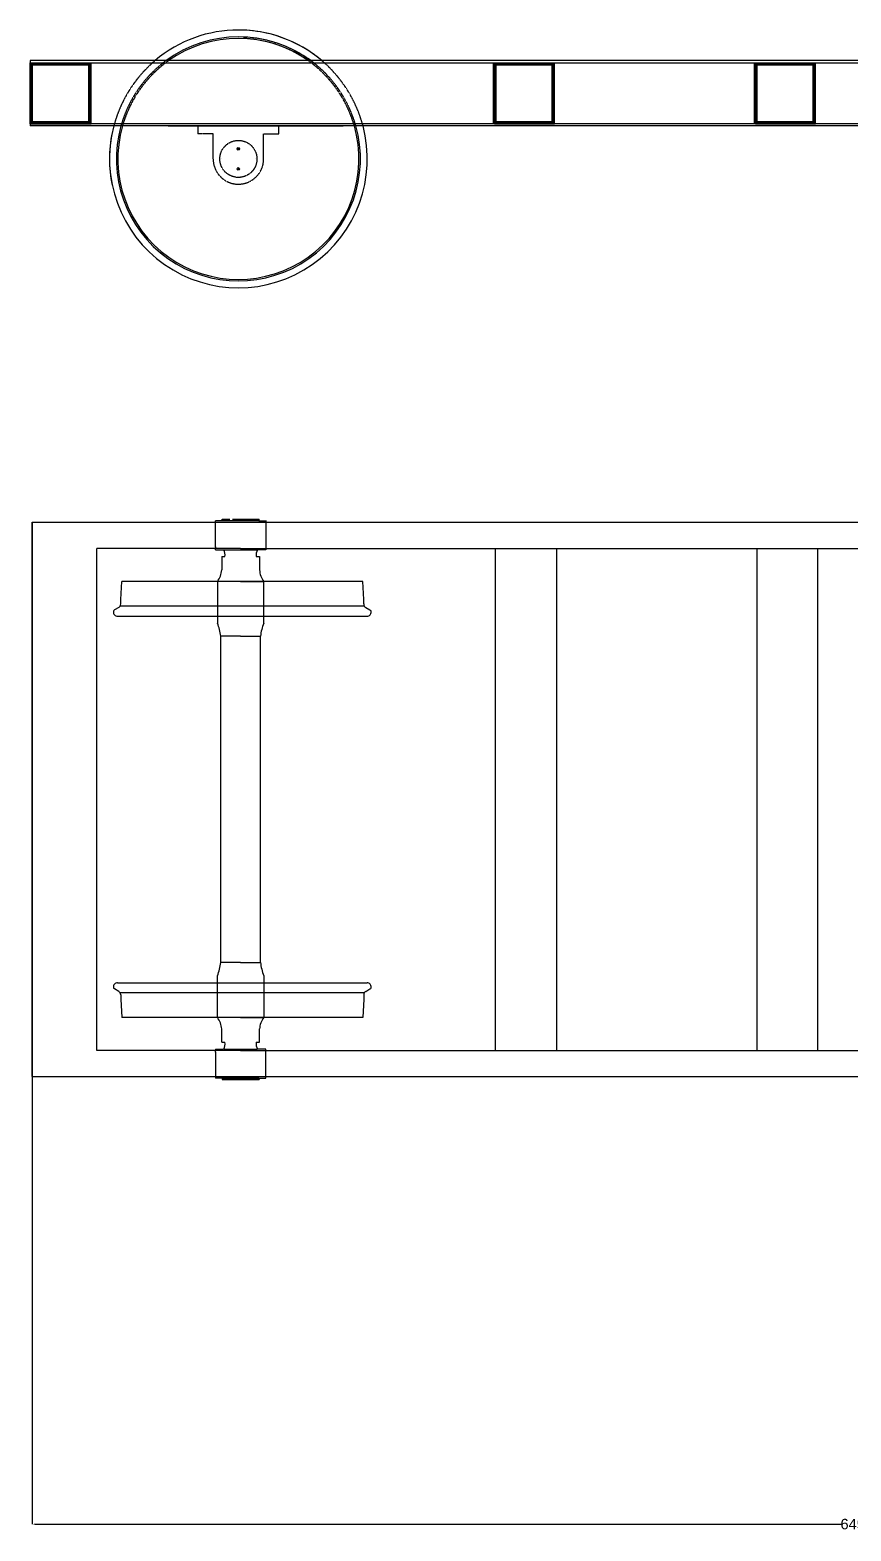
# Model space of a CAD drawing. Header units: inches. Extents: x -8852 to 1998, y -1560 to 4455.
# Drawn here: x -8852 to -5709, y -1560 to 4188 of the extents above; entities that cross this region are included whole.
import ezdxf

# ---------------------------------------------------------------- set-up
doc = ezdxf.new("R2010")
doc.units = ezdxf.units.IN
doc.header["$MEASUREMENT"] = 0
for name, pattern in [('ACISOTGL', [3, 2, -1]), ('ACISOWELD', [3, 2, -1]), ('AM_ISO02W050x2', [3.75, 3, -0.75]), ('HIDDEN', [0.375, 0.25, -0.125])]:
    doc.linetypes.add(name, pattern=pattern)
doc.layers.add('AM_8', color=1, linetype='Continuous', lineweight=25)
doc.styles.get("Standard").update_dxf_attribs({"font": 'arial.ttf'})
doc.dimstyles.new('Annotative', dxfattribs={"dimscale": 0, "dimtxt": 40, "dimasz": 10, "dimexe": 0.18, "dimexo": 0.0625, "dimgap": 0.09, "dimtad": 0, "dimtih": 1, "dimtoh": 1, "dimdec": 4, "dimzin": 0, "dimdsep": 46, "dimtxsty": 'Standard', "dimcen": 0.09, "dimadec": 0, "dimazin": 0, "dimtfac": 1, "dimtdec": 4, "dimtofl": 0, "dimtmove": 0, "dimatfit": 3, "dimfxl": 1, "dimtolj": 1, "dimtzin": 0, "dimarcsym": 0})

# ---------------------------------------------------------------- blocks, each defined once
blk = doc.blocks.new('*D84')
at = {"color": 0, "lineweight": -2, "transparency": 16777216}
for p, q in [((-8843.7, 2302.9), (-8843.7, -1534.2)), ((-2389.4, 1319.1), (-2389.4, -1534.2)), ((-8833.7, -1534), (-5746.4, -1534)), ((-2399.4, -1534), (-5486.7, -1534))]:
    blk.add_line(p, q, dxfattribs=at)
at = {"color": 0, "transparency": 16777216}
for points in [[(-8833.7, -1532.3), (-8833.7, -1535.7), (-8843.7, -1534)], [(-2399.4, -1532.3), (-2399.4, -1535.7), (-2389.4, -1534)]]:
    blk.add_solid(points, dxfattribs=at)
at = {"layer": 'Defpoints', "color": 0, "transparency": 16777216}
for p in [(-8843.7, 2303), (-2389.4, 1319.1), (-8843.7, -1534)]:
    blk.add_point(p, dxfattribs=at)
at = {"color": 0, "transparency": 16777216, "insert": (-5616.6, -1534), "char_height": 40, "attachment_point": 5}
blk.add_mtext('\\A1;6454.3036', dxfattribs=at)

msp = doc.modelspace()

# ---------------------------------------------------------------- hatches: boundary and pattern name
at = {"layer": 'AM_8'}
h = msp.add_hatch(dxfattribs=at)
h.set_pattern_fill('_U', color=256, scale=2.5, angle=45, style=0, pattern_type=0)
h.set_pattern_definition([(45, (-22362.5152, 3667.2182), (-1.76776695, 1.76776695), [])])
h.paths.add_polyline_path([(-8852.09524, 3829.59231), (-8847.79524, 3829.59231), (-8674.39524, 3829.59231), (-8618.49524, 3829.59231), (-8618.49524, 4062.39231), (-8852.09524, 4062.39231)])
h.paths.add_polyline_path([(-8627.09524, 3838.19231), (-8843.49524, 3838.19231), (-8843.49524, 4054.59231), (-8627.09524, 4054.59231)], flags=16)
h = msp.add_hatch(dxfattribs=at)
h.set_pattern_fill('_U', color=256, scale=2.5, angle=45, style=0, pattern_type=0)
h.set_pattern_definition([(45, (-20587.7684, 3667.2182), (-1.76776695, 1.76776695), [])])
h.paths.add_polyline_path([(-7077.34843, 3829.59231), (-7073.04843, 3829.59231), (-6899.64843, 3829.59231), (-6843.74843, 3829.59231), (-6843.74843, 4062.39231), (-7077.34843, 4062.39231)])
h.paths.add_polyline_path([(-6852.34843, 3838.19231), (-7068.74843, 3838.19231), (-7068.74843, 4054.59231), (-6852.34843, 4054.59231)], flags=16)
h = msp.add_hatch(dxfattribs=at)
h.set_pattern_fill('_U', color=256, scale=2.5, angle=45, style=0, pattern_type=0)
h.set_pattern_definition([(45, (-19588.5365, 3667.2182), (-1.76776695, 1.76776695), [])])
h.paths.add_polyline_path([(-6078.11653, 3829.59231), (-6073.81653, 3829.59231), (-5900.41653, 3829.59231), (-5844.51653, 3829.59231), (-5844.51653, 4062.39231), (-6078.11653, 4062.39231)])
h.paths.add_polyline_path([(-5853.11653, 3838.19231), (-6069.51653, 3838.19231), (-6069.51653, 4054.59231), (-5853.11653, 4054.59231)], flags=16)

# ---------------------------------------------------------------- linework, layer by layer
for p, q in [((-4687.12889, 4070.99231), (-8852.09524, 4070.99231)), ((-8852.09524, 4070.99231), (-8852.09524, 4062.39231)), ((-8852.09524, 4062.39231), (-4891.8812, 4062.39231)), ((-8852.09524, 3829.59231), (-8852.09524, 4062.39231)), ((-8843.49524, 4054.59231), (-8627.09524, 4054.59231)), ((-8843.49524, 4054.59231), (-8843.49524, 3944.19231)), ((-8627.09524, 3838.19231), (-8627.09524, 4054.59231)), ((-8618.49524, 3829.59231), (-8618.49524, 4062.39231)), ((-7077.34843, 3829.59231), (-7077.34843, 4062.39231)), ((-7068.74843, 4054.59231), (-6852.34843, 4054.59231)), ((-7068.74843, 4054.59231), (-7068.74843, 3944.19231)), ((-6852.34843, 3838.19231), (-6852.34843, 4054.59231)), ((-6843.74843, 3829.59231), (-6843.74843, 4062.39231)), ((-6078.11653, 3829.59231), (-6078.11653, 4062.39231)), ((-6069.51653, 4054.59231), (-5853.11653, 4054.59231)), ((-6069.51653, 4054.59231), (-6069.51653, 3944.19231)), ((-5853.11653, 3838.19231), (-5853.11653, 4054.59231)), ((-5844.51653, 3829.59231), (-5844.51653, 4062.39231)), ((-8843.49524, 3944.19231), (-8843.49524, 3932.19231)), ((-8843.49524, 3932.19231), (-8843.49524, 3838.19231)), ((-7068.74843, 3944.19231), (-7068.74843, 3932.19231)), ((-7068.74843, 3932.19231), (-7068.74843, 3838.19231)), ((-6069.51653, 3944.19231), (-6069.51653, 3932.19231)), ((-6069.51653, 3932.19231), (-6069.51653, 3838.19231)), ((-4687.12889, 3829.59231), (-8852.09524, 3829.59231)), ((-8618.49524, 3829.59231), (-8852.09524, 3829.59231)), ((-8852.09524, 3829.59231), (-8852.09524, 3829.59231)), ((-8852.09524, 3829.59231), (-8852.09524, 3820.99231)), ((-5031.95913, 3820.99231), (-8852.09524, 3820.99231)), ((-8847.79524, 3829.59231), (-8627.09524, 3829.59231)), ((-8843.49524, 3838.19231), (-8627.09524, 3838.19231)), ((-8735.29524, 3829.59231), (-8839.19524, 3829.59231)), ((-8662.59524, 3829.59231), (-8618.49524, 3829.59231)), ((-8622.79524, 3829.59231), (-8618.49524, 3829.59231)), ((-8454.52982, 3829.74758), (-7653.12982, 3829.74758)), ((-8322.85015, 3821.14758), (-7653.12982, 3821.14758)), ((-7899.52782, 3821.14758), (-8209.53182, 3821.14758)), ((-6843.74843, 3829.59231), (-7077.34843, 3829.59231)), ((-7077.34843, 3829.59231), (-7077.34843, 3829.59231)), ((-7073.04843, 3829.59231), (-6852.34843, 3829.59231)), ((-7068.74843, 3838.19231), (-6852.34843, 3838.19231)), ((-6960.54843, 3829.59231), (-7064.44843, 3829.59231)), ((-6887.84843, 3829.59231), (-6843.74843, 3829.59231)), ((-6848.04843, 3829.59231), (-6843.74843, 3829.59231)), ((-5844.51653, 3829.59231), (-6078.11653, 3829.59231)), ((-6078.11653, 3829.59231), (-6078.11653, 3829.59231)), ((-6073.81653, 3829.59231), (-5853.11653, 3829.59231)), ((-6069.51653, 3838.19231), (-5853.11653, 3838.19231)), ((-5961.31653, 3829.59231), (-6065.21653, 3829.59231)), ((-5888.61653, 3829.59231), (-5844.51653, 3829.59231)), ((-5848.81653, 3829.59231), (-5844.51653, 3829.59231)), ((-8843.71928, 179.92033), (-8843.71928, 2303.01046)), ((-8843.71928, 2302.97352), (-8695.81924, 2302.97352)), ((-8695.81924, 2302.97352), (-7949.15382, 2302.97352)), ((-8115.69653, 2308.44693), (-8142.11653, 2308.44693)), ((-8142.11653, 2297.44693), (-8142.11653, 2308.44693)), ((-8115.69653, 2308.44693), (-8142.11653, 2308.44693)), ((-8142.11653, 2297.44693), (-8142.11653, 2308.44693)), ((-8116.69653, 2309.44693), (-8116.69653, 2314.44693)), ((-8116.69653, 2314.44693), (-8086.91153, 2314.44693)), ((-8116.69653, 2309.44693), (-8116.69653, 2314.44693)), ((-8116.69653, 2314.44693), (-8086.91153, 2314.44693)), ((-8116.69653, 2309.44693), (-8110.01078, 2309.44693)), ((-8116.69653, 2309.44693), (-8110.01078, 2309.44693)), ((-7981.38228, 2308.44694), (-8115.69653, 2308.44042)), ((-8110.01078, 2308.44693), (-8115.69653, 2308.44042)), ((-8110.01078, 2309.44693), (-8085.16528, 2309.44693)), ((-8110.01078, 2309.44693), (-8085.16528, 2309.44693)), ((-8110.01075, 2308.44069), (-8110.01078, 2309.44693)), ((-8109.94653, 2309.44693), (-8085.16528, 2309.44693)), ((-8109.94653, 2309.44693), (-8085.16528, 2309.44693)), ((-8109.94653, 2309.44693), (-8085.16528, 2309.44693)), ((-8109.94653, 2309.44693), (-8085.16528, 2309.44693)), ((-8085.16528, 2309.44693), (-8084.37153, 2309.44693)), ((-8085.16528, 2309.44693), (-8084.37153, 2309.44693)), ((-8078.02153, 2310.44693), (-8077.22778, 2310.44693)), ((-8078.02153, 2310.44693), (-8077.22778, 2310.44693)), ((-8078.02153, 2309.44693), (-8077.22778, 2309.44693)), ((-8078.02153, 2309.44693), (-8077.22778, 2309.44693)), ((-8077.22778, 2309.44693), (-7981.44653, 2309.44693)), ((-8077.22778, 2309.44693), (-7981.44653, 2309.44693)), ((-8077.22778, 2309.44693), (-7974.71013, 2309.44693)), ((-8077.22778, 2309.44693), (-7981.44653, 2309.44693)), ((-8077.22778, 2309.44693), (-7981.44653, 2309.44693)), ((-8077.22778, 2309.44693), (-7974.71013, 2309.44693)), ((-8076.19591, 2315.44693), (-8075.48153, 2315.44693)), ((-8075.48153, 2314.44693), (-8045.69653, 2314.44693)), ((-8075.48153, 2314.44693), (-8045.69653, 2314.44693)), ((-8045.69653, 2315.44693), (-8045.69653, 2316.34078)), ((-8045.69653, 2315.44693), (-8045.69653, 2316.34078)), ((-8045.69653, 2314.44693), (-7974.71013, 2314.44693)), ((-8045.69653, 2314.44693), (-7974.71013, 2314.44693)), ((-8045.69653, 2309.44693), (-8045.69653, 2310.44693)), ((-8045.69653, 2309.44693), (-8045.69653, 2310.44693)), ((-7975.70495, 2308.44694), (-7981.38228, 2308.44694)), ((-7975.70495, 2308.44694), (-7981.38228, 2308.44694)), ((-7975.70747, 2308.47384), (-7949.27653, 2308.50042)), ((-7975.70747, 2308.47384), (-7949.27653, 2308.50042)), ((-7974.71013, 2309.44693), (-7974.71013, 2314.44693)), ((-7974.71013, 2309.44693), (-7974.71013, 2314.44693)), ((-7969.69417, 2305.19693), (-7969.6908, 2305.19693)), ((-7969.69417, 2305.19693), (-7969.6908, 2305.19693)), ((-7949.27653, 2309.44693), (-7949.27653, 2197.44693)), ((-7949.27653, 2309.44693), (-7949.27653, 2197.44693)), ((-7949.27653, 2302.97352), (-3395.81924, 2302.97352)), ((-8142.11653, 2209.44693), (-8142.11653, 2297.44693)), ((-8595.81924, 279.68341), (-8595.81924, 2203.21045)), ((-8045.81924, 2203.21045), (-8595.81924, 2203.21045)), ((-8142.11653, 2209.44693), (-8142.11653, 2205.94693)), ((-8142.11653, 2209.44693), (-8142.11653, 2205.94693)), ((-8142.11653, 2200.67859), (-8142.11653, 2205.94693)), ((-8142.11653, 2200.67859), (-8142.11653, 2205.94693)), ((-8142.11653, 2197.44693), (-8142.11653, 2200.67859)), ((-8142.11653, 2197.44693), (-8142.11653, 2200.67859)), ((-8142.11653, 2197.44693), (-8112.85078, 2197.44693)), ((-8142.11653, 2197.44693), (-8112.85078, 2197.44693)), ((-8112.85078, 2197.44693), (-8110.01078, 2197.44693)), ((-8112.85078, 2197.44693), (-8110.01078, 2197.44693)), ((-8112.85078, 2197.44693), (-8110.01078, 2197.44693)), ((-8112.85078, 2197.44693), (-8110.01078, 2197.44693)), ((-8110.01078, 2197.44693), (-7981.44653, 2197.44693)), ((-8045.81924, 2203.21045), (-7045.81924, 2203.21045)), ((-7978.54228, 2197.44693), (-7981.38228, 2197.44693)), ((-7978.54228, 2197.44693), (-7981.38228, 2197.44693)), ((-7978.54228, 2197.44693), (-7981.38228, 2197.44693)), ((-7978.54228, 2197.44693), (-7981.38228, 2197.44693)), ((-7949.27653, 2197.44693), (-7978.54228, 2197.44693)), ((-7949.27653, 2197.44693), (-7978.54228, 2197.44693)), ((-7069.45699, 279.68341), (-7069.45699, 2203.21045)), ((-7045.81924, 2203.21045), (-6045.81924, 2203.21045)), ((-6834.29059, 279.68341), (-6834.29059, 2203.21045)), ((-6068.09516, 279.68341), (-6068.09516, 2203.21045)), ((-6045.81924, 2203.21045), (-5045.81924, 2203.21045)), ((-5835.5702, 1771.78516), (-5835.5702, 2203.21045)), ((-8118.19653, 2171.44693), (-8118.19653, 2120.44693)), ((-8118.19653, 2171.44693), (-8105.69653, 2171.44693)), ((-8118.19653, 2171.44693), (-8118.19653, 2120.44693)), ((-8118.19653, 2171.44693), (-8105.69653, 2171.44693)), ((-7985.69653, 2171.44693), (-7973.19653, 2171.44693)), ((-7985.69653, 2171.44693), (-7973.19653, 2171.44693)), ((-7973.19653, 2171.44693), (-7973.19653, 2120.44693)), ((-7973.19653, 2171.44693), (-7973.19653, 2120.44693)), ((-8504.49653, 2006.94693), (-8501.02446, 2076.44693)), ((-8504.49653, 2006.94693), (-8501.02446, 2076.44693)), ((-7577.66861, 2076.44693), (-8501.02446, 2076.44693)), ((-7577.66861, 2076.44693), (-8501.02446, 2076.44693)), ((-8134.69653, 2076.44693), (-8134.69653, 1916.44693)), ((-8045.69653, 2076.44693), (-8134.69653, 2076.44693)), ((-8134.69653, 2076.44693), (-8134.69653, 1916.44693)), ((-8045.69653, 2076.44693), (-8134.69653, 2076.44693)), ((-8045.69653, 2076.44693), (-7956.69653, 2076.44693)), ((-8045.69653, 2076.44693), (-7956.69653, 2076.44693)), ((-7956.69653, 1916.44693), (-7956.69653, 2076.44693)), ((-7956.69653, 1916.44693), (-7956.69653, 2076.44693)), ((-7574.19653, 2006.94693), (-7577.66861, 2076.44693)), ((-7574.19653, 2006.94693), (-7577.66861, 2076.44693)), ((-8528.41507, 1967.30755), (-8531.56023, 1965.49169)), ((-8528.41507, 1967.30755), (-8531.56023, 1965.49169)), ((-8512.49653, 1976.49813), (-8528.41507, 1967.30755)), ((-8512.49653, 1976.49813), (-8528.41507, 1967.30755)), ((-7572.05294, 1982.35453), (-8506.64012, 1982.35453)), ((-7572.05294, 1982.35453), (-8506.64012, 1982.35453)), ((-8504.49653, 1990.35453), (-8504.49653, 2006.94693)), ((-8504.49653, 1990.35453), (-8504.49653, 2006.94693)), ((-7574.19653, 1990.35453), (-7574.19653, 2006.94693)), ((-7574.19653, 1990.35453), (-7574.19653, 2006.94693)), ((-7566.19653, 1976.49813), (-7550.27799, 1967.30755)), ((-7566.19653, 1976.49813), (-7550.27799, 1967.30755)), ((-7550.27799, 1967.30755), (-7547.13283, 1965.49169)), ((-7550.27799, 1967.30755), (-7547.13283, 1965.49169)), ((-7545.69653, 1959.55193), (-7545.69653, 1959.44693)), ((-7545.69653, 1959.55193), (-7545.69653, 1959.44693)), ((-8516.99653, 1943.44693), (-7561.69653, 1943.44693)), ((-8516.99653, 1943.44693), (-7561.69653, 1943.44693)), ((-8121.69653, 616.44693), (-8121.69653, 1866.44693)), ((-8045.69653, 1866.44693), (-8121.69653, 1866.44693)), ((-8121.69653, 616.44693), (-8121.69653, 1866.44693)), ((-8045.69653, 1866.44693), (-8121.69653, 1866.44693)), ((-8045.69653, 1866.44693), (-7969.69653, 1866.44693)), ((-8045.69653, 1866.44693), (-7969.69653, 1866.44693)), ((-7969.69653, 616.44693), (-7969.69653, 1866.44693)), ((-7969.69653, 616.44693), (-7969.69653, 1866.44693)), ((-5835.5702, 279.68341), (-5835.5702, 1771.78516)), ((-8045.69653, 616.44693), (-8121.69653, 616.44693)), ((-8045.69653, 616.44693), (-8121.69653, 616.44693)), ((-8045.69653, 616.44693), (-7969.69653, 616.44693)), ((-8045.69653, 616.44693), (-7969.69653, 616.44693)), ((-8528.41507, 515.58631), (-8531.56023, 517.40216)), ((-8528.41507, 515.58631), (-8531.56023, 517.40216)), ((-8516.99653, 539.44693), (-7561.69653, 539.44693)), ((-8516.99653, 539.44693), (-7561.69653, 539.44693)), ((-8134.69653, 406.44693), (-8134.69653, 566.44693)), ((-8134.69653, 406.44693), (-8134.69653, 566.44693)), ((-7956.69653, 566.44693), (-7956.69653, 406.44693)), ((-7956.69653, 566.44693), (-7956.69653, 406.44693)), ((-7550.27799, 515.58631), (-7547.13283, 517.40216)), ((-7550.27799, 515.58631), (-7547.13283, 517.40216)), ((-7545.69653, 523.34193), (-7545.69653, 523.44693)), ((-7545.69653, 523.34193), (-7545.69653, 523.44693)), ((-8512.49653, 506.39573), (-8528.41507, 515.58631)), ((-8512.49653, 506.39573), (-8528.41507, 515.58631)), ((-7572.05294, 500.53932), (-8506.64012, 500.53932)), ((-7572.05294, 500.53932), (-8506.64012, 500.53932)), ((-8504.49653, 492.53932), (-8504.49653, 475.94693)), ((-8504.49653, 492.53932), (-8504.49653, 475.94693)), ((-8504.49653, 475.94693), (-8501.02446, 406.44693)), ((-8504.49653, 475.94693), (-8501.02446, 406.44693)), ((-7574.19653, 475.94693), (-7577.66861, 406.44693)), ((-7574.19653, 475.94693), (-7577.66861, 406.44693)), ((-7574.19653, 492.53932), (-7574.19653, 475.94693)), ((-7574.19653, 492.53932), (-7574.19653, 475.94693)), ((-7566.19653, 506.39573), (-7550.27799, 515.58631)), ((-7566.19653, 506.39573), (-7550.27799, 515.58631)), ((-7577.66861, 406.44693), (-8501.02446, 406.44693)), ((-7577.66861, 406.44693), (-8501.02446, 406.44693)), ((-8045.69653, 406.44693), (-8134.69653, 406.44693)), ((-8045.69653, 406.44693), (-8134.69653, 406.44693)), ((-8045.69653, 406.44693), (-7956.69653, 406.44693)), ((-8045.69653, 406.44693), (-7956.69653, 406.44693)), ((-8118.19653, 311.44693), (-8118.19653, 362.44693)), ((-8118.19653, 311.44693), (-8118.19653, 362.44693)), ((-7973.19653, 311.44693), (-7973.19653, 362.44693)), ((-7973.19653, 311.44693), (-7973.19653, 362.44693)), ((-8118.19653, 311.44693), (-8105.69653, 311.44693)), ((-8118.19653, 311.44693), (-8105.69653, 311.44693)), ((-7985.69653, 311.44693), (-7973.19653, 311.44693)), ((-7985.69653, 311.44693), (-7973.19653, 311.44693)), ((-8045.81924, 279.68341), (-8595.81924, 279.68341)), ((-8142.11653, 285.44693), (-8112.85078, 285.44693)), ((-8142.11653, 285.44693), (-8142.11653, 282.21527)), ((-8142.11653, 285.44693), (-8112.85078, 285.44693)), ((-8142.11653, 285.44693), (-8142.11653, 282.21527)), ((-8142.11653, 282.21527), (-8142.11653, 276.94693)), ((-8142.11653, 282.21527), (-8142.11653, 276.94693)), ((-8142.11653, 273.44693), (-8142.11653, 276.94693)), ((-8142.11653, 273.44693), (-8142.11653, 276.94693)), ((-8142.11653, 273.44693), (-8142.11653, 185.44693)), ((-8110.01078, 285.44693), (-7981.44653, 285.44693)), ((-8045.81924, 279.68341), (-7045.81924, 279.68341)), ((-7949.27653, 285.44693), (-7978.54228, 285.44693)), ((-7949.27653, 285.44693), (-7978.54228, 285.44693)), ((-7949.27653, 174.39344), (-7949.27653, 285.44693)), ((-7949.27653, 174.39344), (-7949.27653, 285.44693)), ((-7045.81924, 279.68341), (-6045.81924, 279.68341)), ((-6045.81924, 279.68341), (-5045.81924, 279.68341)), ((-8843.71928, 179.92033), (-8695.81924, 179.92033)), ((-8695.81924, 179.92033), (-7949.15382, 179.92033)), ((-8142.11653, 185.44693), (-8142.11653, 174.44693)), ((-8142.11653, 185.44693), (-8142.11653, 174.44693)), ((-8115.69653, 174.44693), (-8142.11653, 174.44693)), ((-8115.69653, 174.44693), (-8142.11653, 174.44693)), ((-8116.69653, 173.44693), (-8110.01078, 173.44693)), ((-8116.69653, 173.44693), (-8116.69653, 168.44693)), ((-8116.69653, 173.44693), (-8110.01078, 173.44693)), ((-8116.69653, 173.44693), (-8116.69653, 168.44693)), ((-8110.01078, 174.44693), (-8115.69653, 174.45344)), ((-7981.38228, 174.44692), (-8115.69653, 174.45344)), ((-8110.01075, 174.45316), (-8110.01078, 173.44693)), ((-8110.01078, 173.44693), (-8085.16528, 173.44693)), ((-8110.01078, 173.44693), (-8085.16528, 173.44693)), ((-8109.94653, 173.44693), (-8085.16528, 173.44693)), ((-8109.94653, 173.44693), (-8085.16528, 173.44693)), ((-8109.94653, 173.44693), (-8085.16528, 173.44693)), ((-8109.94653, 173.44693), (-8085.16528, 173.44693)), ((-8085.16528, 173.44693), (-8084.37153, 173.44693)), ((-8085.16528, 173.44693), (-8078.02153, 173.44693)), ((-8078.02153, 173.44693), (-8077.22778, 173.44693)), ((-8078.02153, 173.44693), (-8077.22778, 173.44693)), ((-8077.22778, 173.44693), (-7981.44653, 173.44693)), ((-8077.22778, 173.44693), (-7981.44653, 173.44693)), ((-8077.22778, 173.44693), (-7974.71013, 173.44693)), ((-8077.22778, 173.44693), (-7981.44653, 173.44693)), ((-8077.22778, 173.44693), (-7981.44653, 173.44693)), ((-7975.70495, 174.44692), (-7981.38228, 174.44692)), ((-7975.70495, 174.44692), (-7981.38228, 174.44692)), ((-7975.70747, 174.42002), (-7949.27653, 174.39344)), ((-7975.70747, 174.42002), (-7949.27653, 174.39344)), ((-7974.71013, 173.44693), (-7974.71013, 168.44693)), ((-7974.71013, 173.44693), (-7974.71013, 168.44693)), ((-7949.27653, 179.92033), (-3395.81924, 179.92033)), ((-8116.69653, 168.44693), (-8086.91153, 168.44693)), ((-8116.69653, 168.44693), (-8075.48153, 168.44693)), ((-8075.48153, 168.44693), (-8045.69653, 168.44693)), ((-8075.48153, 168.44693), (-8045.69653, 168.44693)), ((-8045.69653, 168.44693), (-7974.71013, 168.44693)), ((-8045.69653, 168.44693), (-7974.71013, 168.44693))]:
    msp.add_line(p, q)
at = {"linetype": 'ACISOTGL'}
for p, q in [((-8847.545, 4062.39231), (-8835.745, 4062.39231)), ((-7072.79818, 4062.39231), (-7060.99818, 4062.39231)), ((-6073.56629, 4062.39231), (-6061.76629, 4062.39231))]:
    msp.add_line(p, q, dxfattribs=at)
at = {"linetype": 'ACISOWELD'}
for p, q in [((-8740.745, 3829.59231), (-8728.945, 3829.59231)), ((-6965.99818, 3829.59231), (-6954.19818, 3829.59231)), ((-5966.76629, 3829.59231), (-5954.96629, 3829.59231))]:
    msp.add_line(p, q, dxfattribs=at)
at = {"linetype": 'HIDDEN'}
for p, q in [((-8209.53182, 3821.14758), (-8209.53182, 3791.14758)), ((-7899.52782, 3791.14758), (-7899.52782, 3821.14758)), ((-8191.98952, 3791.14758), (-8209.53182, 3791.14758)), ((-8150.94982, 3791.14758), (-8191.98952, 3791.14758)), ((-8150.94982, 3694.72758), (-8150.94982, 3791.14758)), ((-7957.46717, 3694.72755), (-7958.10982, 3791.14758)), ((-7958.10982, 3791.14758), (-7917.07012, 3791.14758)), ((-7917.07012, 3791.14758), (-7899.52782, 3791.14758)), ((-8118.84482, 3694.72758), (-8118.77982, 3694.72758)), ((-7990.27982, 3694.72758), (-7990.21482, 3694.72758))]:
    msp.add_line(p, q, dxfattribs=at)
msp.add_circle((-8054.20849, 3694.73149), 71, dxfattribs=at)
for centre in [(-8054.52982, 3733.2347), (-8054.52982, 3656.25258)]:
    msp.add_circle(centre, 5.00062)
at = {"linetype": 'AM_ISO02W050x2', "lineweight": 15}
msp.add_circle((-8054.52982, 3733.13097), 2.41717, dxfattribs=at)
at = {"linetype": 'AM_ISO02W050x2'}
msp.add_circle((-8054.52982, 3656.32419), 2.41717, dxfattribs=at)
for centre, radius, start, end in [((-8054.20849, 3694.73149), 493.62, 49.690624509, 130.309375491), ((-8054.20849, 3694.73149), 467.3, 53.659800332, 126.340199668), ((-8054.20849, 3694.73149), 461.68, 54.618834024, 125.381165976), ((-8054.20849, 3694.73149), 493.62, 75.745811448, 87.677911451), ((-8054.20849, 3694.73149), 467.3, 74.924457008, 87.547045326), ((-8054.20849, 3694.73149), 461.68, 74.736504448, 87.51716708), ((-8054.20849, 3694.73149), 493.62, 49.690624509, 75.745811448), ((-8054.20849, 3694.73149), 467.3, 53.659800332, 74.924457008), ((-8054.20849, 3694.73149), 461.68, 54.618834024, 74.736504448), ((-8054.20849, 3694.73149), 493.62, 165.161223594, 14.838776406), ((-8034.15167, 3694.73149), 513.67683, 168.774265555, 191.225734445), ((-8054.20849, 3694.73149), 467.3, 164.304520717, 15.695479283), ((-8054.20849, 3694.73149), 461.68, 164.108438905, 15.891561095), ((-8145.09567, 2178.35404), 40, 350.056450418, 28.510655192), ((-8145.09567, 2178.35404), 40, 350.056450418, 28.510655192), ((-7946.2974, 2178.35404), 40, 151.489344808, 189.943549582), ((-7946.2974, 2178.35404), 40, 151.489344808, 189.943549582), ((-8193.13616, 2123.45554), 75, 321.186936346, 357.700973215), ((-8193.13616, 2123.45554), 75, 321.186936346, 357.700973215), ((-7898.2569, 2123.45554), 75, 182.299026785, 218.813063654), ((-7898.2569, 2123.45554), 75, 182.299026785, 218.813063654), ((-8519.99653, 1959.55193), 13, 152.812429904, 180), ((-8519.99653, 1959.55193), 13, 152.812429904, 180), ((-8516.99653, 1959.44693), 16, 176.188684515, 270), ((-8516.99653, 1959.44693), 16, 176.188684515, 270), ((-8520.49653, 1990.35453), 16, 300, 0), ((-8520.49653, 1990.35453), 16, 300, 0), ((-7558.19653, 1990.35453), 16, 180, 240), ((-7558.19653, 1990.35453), 16, 180, 240), ((-7561.69653, 1959.44693), 16, 270, 3.811315485), ((-7561.69653, 1959.44693), 16, 270, 3.811315485), ((-7558.69653, 1959.55193), 13, 0, 27.187570096), ((-7558.69653, 1959.55193), 13, 0, 27.187570096), ((-8295.71022, 1847.89337), 175, 6.085956124, 23.062476272), ((-8295.71022, 1847.89337), 175, 6.085956124, 23.062476272), ((-7795.68284, 1847.89337), 175, 156.937523728, 173.914043876), ((-7795.68284, 1847.89337), 175, 156.937523728, 173.914043876), ((-8295.71022, 635.00049), 175, 336.937523728, 353.914043876), ((-8295.71022, 635.00049), 175, 336.937523728, 353.914043876), ((-7795.68284, 635.00049), 175, 186.085956124, 203.062476272), ((-7795.68284, 635.00049), 175, 186.085956124, 203.062476272), ((-8516.99653, 523.44693), 16, 90, 183.811315485), ((-8516.99653, 523.44693), 16, 90, 183.811315485), ((-8519.99653, 523.34193), 13, 180, 207.187570096), ((-8519.99653, 523.34193), 13, 180, 207.187570096), ((-7561.69653, 523.44693), 16, 356.188684515, 90), ((-7561.69653, 523.44693), 16, 356.188684515, 90), ((-7558.69653, 523.34193), 13, 332.812429904, 0), ((-7558.69653, 523.34193), 13, 332.812429904, 0), ((-8520.49653, 492.53932), 16, 0, 60), ((-8520.49653, 492.53932), 16, 0, 60), ((-7558.19653, 492.53932), 16, 120, 180), ((-7558.19653, 492.53932), 16, 120, 180), ((-8193.13616, 359.43832), 75, 2.299026785, 38.813063654), ((-8193.13616, 359.43832), 75, 2.299026785, 38.813063654), ((-7898.2569, 359.43832), 75, 141.186936346, 177.700973215), ((-7898.2569, 359.43832), 75, 141.186936346, 177.700973215), ((-8145.09567, 304.53982), 40, 331.489344808, 9.943549582), ((-8145.09567, 304.53982), 40, 331.489344808, 9.943549582), ((-7946.2974, 304.53982), 40, 170.056450418, 208.510655192), ((-7946.2974, 304.53982), 40, 170.056450418, 208.510655192)]:
    msp.add_arc(centre, radius, start, end)
at = {"linetype": 'HIDDEN'}
for centre, radius, start, end in [((-8054.20849, 3694.73149), 493.62, 130.309375491, 165.161223594), ((-8054.20849, 3694.73149), 467.3, 126.340199668, 164.304520717), ((-8054.20849, 3694.73149), 461.68, 125.381165976, 164.108438905), ((-8054.20849, 3694.73149), 461.68, 15.891561095, 54.618834024), ((-8055.90308, 3693.95025), 469.14284, 15.73134622, 53.515123026), ((-8054.93243, 3694.12194), 494.55701, 14.883074431, 49.671826491), ((-8054.20849, 3694.73149), 96.74133, 180, 0.766088561)]:
    msp.add_arc(centre, radius, start, end, dxfattribs=at)

# ---------------------------------------------------------------- dimensions: what is measured, and where the dimension line sits
dim = msp.add_linear_dim(base=(-8843.71928, -1533.98362), p1=(-2389.41568, 1319.13658), p2=(-8843.71928, 2302.97352), dimstyle='Annotative')
dim.commit()
dim.dimension.update_dxf_attribs({"geometry": '*D84', "text_midpoint": (-5616.56748, -1533.98362)})

doc.saveas('drawing.dxf')
